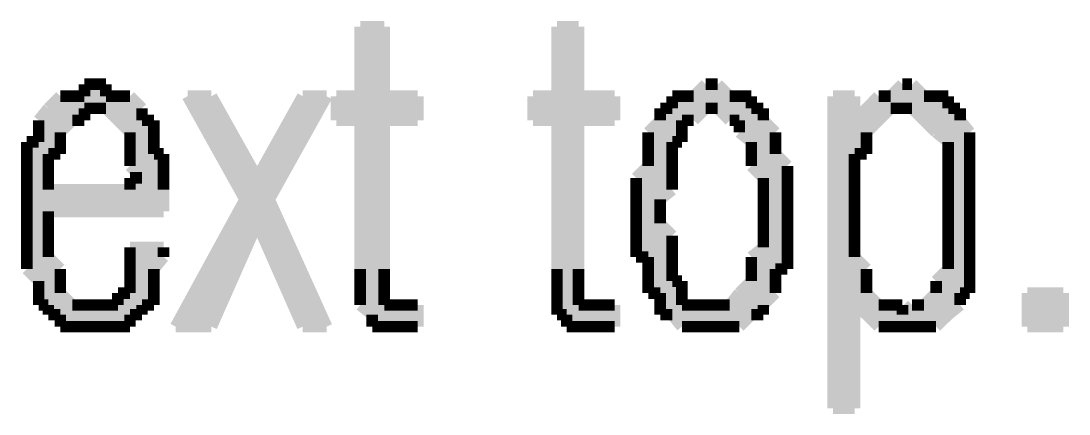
# Model space of a CAD drawing. Header units: millimetres. Extents: x 5 to 350, y 3 to 213.
# Drawn here: x 94.03 to 101.73, y 111.21 to 114.1 of the extents above; entities that cross this region are included whole.
import ezdxf

# ---------------------------------------------------------------- set-up
doc = ezdxf.new("R2010")
doc.units = ezdxf.units.MM
doc.layers.add('H', color=251, linetype='Continuous')
doc.layers.add('P', color=255, linetype='Continuous')

msp = doc.modelspace()

# ---------------------------------------------------------------- hatches: boundary and pattern name
at = {"layer": 'H', "linetype": 'Continuous'}
for points in [[(96.608, 111.936), (96.52, 112.007), (96.52, 113.365), (96.344, 113.365), (96.344, 113.542), (96.52, 113.542), (96.52, 114.053), (96.696, 114.053), (96.696, 113.542), (96.943, 113.542), (96.943, 113.365), (96.696, 113.365), (96.696, 112.007), (96.855, 112.007), (96.608, 111.936)], [(97.966, 111.936), (97.966, 113.365), (97.79, 113.365), (97.79, 113.542), (97.966, 113.542), (97.966, 114.053), (98.125, 114.053), (98.125, 113.542), (98.39, 113.542), (98.39, 113.365), (98.125, 113.365), (98.125, 112.007), (98.302, 112.007), (97.966, 111.936)], [(94.315, 111.848), (94.315, 111.936), (94.227, 111.936), (94.227, 112.007), (94.156, 112.007), (94.156, 112.183), (94.068, 112.272), (94.068, 113.206), (94.156, 113.206), (94.156, 113.365), (94.315, 113.542), (94.492, 113.542), (94.492, 113.63), (94.65, 113.63), (94.65, 113.542), (94.827, 113.542), (94.915, 113.453), (94.492, 113.453), (94.492, 113.365), (94.403, 113.365), (94.315, 113.277), (94.315, 113.118), (94.227, 113.118), (94.227, 112.854), (95.074, 112.854), (95.074, 112.695), (94.227, 112.695), (94.227, 112.36), (94.315, 112.272), (94.315, 112.095), (94.403, 112.007), (94.58, 112.007), (94.915, 111.936), (94.827, 111.936), (94.827, 111.848), (94.315, 111.848)], [(98.725, 111.936), (98.725, 112.095), (98.637, 112.095), (98.637, 112.36), (98.548, 112.36), (98.548, 112.942), (98.637, 113.03), (98.637, 113.277), (98.725, 113.365), (98.725, 113.453), (98.813, 113.453), (98.813, 113.542), (98.972, 113.542), (99.06, 113.63), (99.148, 113.63), (99.236, 113.542), (99.395, 113.542), (99.395, 113.453), (99.06, 113.453), (98.972, 113.365), (98.884, 113.365), (98.884, 113.206), (98.813, 113.206), (98.813, 112.854), (98.725, 112.783), (98.725, 112.607), (98.813, 112.518), (98.813, 112.183), (98.884, 112.183), (98.884, 112.007), (99.148, 112.007), (98.725, 111.936)], [(100.154, 113.365), (100.33, 113.542), (100.418, 113.542), (100.506, 113.63), (100.577, 113.63), (100.665, 113.542), (100.842, 113.542), (100.842, 113.453), (100.418, 113.453), (100.33, 113.365), (100.154, 113.365)], [(95.162, 111.848), (95.673, 112.783), (95.762, 112.942), (96.097, 113.542), (96.273, 113.542), (95.85, 112.783), (95.762, 112.607), (95.426, 111.848), (95.162, 111.848)], [(95.673, 112.783), (95.25, 113.542), (95.426, 113.542), (95.762, 112.942), (95.673, 112.783)], [(99.995, 111.248), (99.995, 113.542), (100.154, 113.542), (100.154, 113.365), (100.33, 113.365), (100.242, 113.277), (100.242, 113.118), (100.154, 113.118), (100.154, 112.36), (100.242, 112.272), (100.242, 112.095), (100.33, 112.007), (100.154, 112.007), (100.154, 111.248), (99.995, 111.248)], [(94.827, 112.854), (94.827, 112.942), (94.915, 112.942), (94.827, 113.03), (94.827, 113.277), (94.65, 113.453), (94.915, 113.453), (94.915, 113.365), (95.003, 113.365), (95.003, 113.118), (95.074, 113.118), (95.074, 112.854), (94.827, 112.854)], [(98.884, 111.848), (98.813, 111.936), (98.725, 111.936), (99.148, 112.007), (99.236, 112.007), (99.395, 112.183), (99.395, 112.36), (99.483, 112.43), (99.483, 112.942), (99.395, 113.03), (99.395, 113.206), (99.307, 113.277), (99.307, 113.365), (99.236, 113.365), (99.148, 113.453), (99.483, 113.453), (99.483, 113.365), (99.572, 113.277), (99.572, 113.118), (99.66, 113.03), (99.66, 112.272), (99.572, 112.272), (99.572, 112.095), (99.483, 112.007), (99.483, 111.936), (99.395, 111.936), (99.307, 111.848), (98.884, 111.848)], [(100.506, 111.936), (100.577, 112.007), (100.665, 112.007), (100.753, 112.095), (100.753, 112.183), (100.842, 112.272), (100.842, 113.206), (100.577, 113.453), (100.93, 113.453), (100.93, 113.365), (101, 113.277), (101, 112.095), (100.93, 112.095), (100.93, 112.007), (100.842, 111.936), (100.506, 111.936)], [(96.097, 111.848), (95.762, 112.607), (95.85, 112.783), (96.273, 111.848), (96.097, 111.848)], [(94.915, 111.936), (94.58, 112.007), (94.738, 112.007), (94.738, 112.095), (94.827, 112.095), (94.827, 112.43), (95.074, 112.43), (95.074, 112.36), (95.003, 112.272), (95.003, 112.007), (94.915, 112.007), (94.915, 111.936)], [(101.424, 111.848), (101.424, 112.095), (101.688, 112.095), (101.688, 111.848), (101.424, 111.848)], [(96.608, 111.848), (96.608, 111.936), (96.855, 112.007), (96.943, 112.007), (96.943, 111.848), (96.608, 111.848)], [(98.037, 111.848), (98.037, 111.936), (97.966, 111.936), (98.302, 112.007), (98.39, 112.007), (98.39, 111.848), (98.037, 111.848)], [(100.33, 111.848), (100.154, 112.007), (100.506, 112.007), (100.506, 111.936), (100.842, 111.936), (100.753, 111.848), (100.33, 111.848)]]:
    msp.add_hatch(color=256, dxfattribs=at).paths.add_polyline_path(points)

# ---------------------------------------------------------------- linework, layer by layer
at = {"layer": 'P', "const_width": 0.085}
for points in [[(96.696, 114.053), (96.52, 114.053)], [(96.52, 114.053), (96.52, 113.542)], [(96.696, 113.542), (96.696, 114.053)], [(98.125, 114.053), (97.966, 114.053)], [(97.966, 114.053), (97.966, 113.542)], [(98.125, 113.542), (98.125, 114.053)], [(94.58, 113.63), (94.492, 113.63)], [(94.492, 113.63), (94.492, 113.542)], [(94.65, 113.63), (94.58, 113.63)], [(94.65, 113.542), (94.65, 113.63)], [(99.06, 113.63), (98.972, 113.542)], [(99.148, 113.63), (99.06, 113.63)], [(99.236, 113.542), (99.148, 113.63)], [(99.148, 113.63), (99.148, 113.63)], [(100.506, 113.63), (100.418, 113.542)], [(100.577, 113.63), (100.506, 113.63)], [(100.665, 113.542), (100.577, 113.63)], [(94.315, 113.542), (94.227, 113.453)], [(94.403, 113.542), (94.315, 113.542)], [(94.492, 113.542), (94.403, 113.542)], [(94.738, 113.542), (94.65, 113.542)], [(94.827, 113.542), (94.738, 113.542)], [(94.915, 113.453), (94.827, 113.542)], [(95.426, 113.542), (95.25, 113.542)], [(95.25, 113.542), (95.673, 112.783)], [(95.762, 112.942), (95.426, 113.542)], [(96.097, 113.542), (95.762, 112.942)], [(95.85, 112.783), (96.273, 113.542)], [(96.273, 113.542), (96.097, 113.542)], [(96.52, 113.542), (96.344, 113.542)], [(96.344, 113.542), (96.344, 113.365)], [(96.943, 113.542), (96.696, 113.542)], [(96.943, 113.365), (96.943, 113.542)], [(97.966, 113.542), (97.79, 113.542)], [(97.79, 113.542), (97.79, 113.365)], [(98.39, 113.542), (98.125, 113.542)], [(98.39, 113.365), (98.39, 113.542)], [(98.884, 113.542), (98.813, 113.542)], [(98.813, 113.542), (98.813, 113.453)], [(98.972, 113.542), (98.884, 113.542)], [(99.307, 113.542), (99.236, 113.542)], [(99.395, 113.542), (99.307, 113.542)], [(99.395, 113.453), (99.395, 113.542)], [(100.154, 113.542), (99.995, 113.542)], [(99.995, 113.542), (99.995, 111.248)], [(100.154, 113.365), (100.154, 113.542)], [(100.33, 113.542), (100.242, 113.453)], [(100.418, 113.542), (100.33, 113.542)], [(100.753, 113.542), (100.665, 113.542)], [(100.842, 113.542), (100.753, 113.542)], [(100.842, 113.453), (100.842, 113.542)], [(94.227, 113.453), (94.156, 113.365)], [(94.492, 113.365), (94.492, 113.453)], [(94.492, 113.453), (94.58, 113.453)], [(94.915, 113.453), (94.58, 113.453)], [(94.58, 113.453), (94.65, 113.453)], [(94.58, 113.453), (94.915, 113.453)], [(94.65, 113.453), (94.738, 113.365)], [(94.915, 113.365), (94.915, 113.453)], [(98.813, 113.453), (98.725, 113.453)], [(98.725, 113.453), (98.725, 113.365)], [(98.972, 113.365), (99.06, 113.453)], [(99.06, 113.453), (99.148, 113.453)], [(99.483, 113.453), (99.148, 113.453)], [(99.148, 113.453), (99.236, 113.365)], [(99.148, 113.453), (99.483, 113.453)], [(99.483, 113.453), (99.395, 113.453)], [(99.483, 113.365), (99.483, 113.453)], [(100.242, 113.453), (100.154, 113.365)], [(100.33, 113.365), (100.418, 113.453)], [(100.418, 113.453), (100.506, 113.453)], [(100.842, 113.453), (100.506, 113.453)], [(100.506, 113.453), (100.577, 113.453)], [(100.506, 113.453), (100.842, 113.453)], [(100.577, 113.453), (100.665, 113.365)], [(100.93, 113.453), (100.842, 113.453)], [(100.93, 113.365), (100.93, 113.453)], [(94.156, 113.365), (94.156, 113.277)], [(94.315, 113.277), (94.403, 113.365)], [(94.403, 113.365), (94.492, 113.365)], [(94.738, 113.365), (94.827, 113.277)], [(95.003, 113.365), (94.915, 113.365)], [(94.915, 113.365), (94.915, 113.365)], [(95.003, 113.277), (95.003, 113.365)], [(96.344, 113.365), (96.52, 113.365)], [(96.52, 113.365), (96.52, 112.272)], [(96.696, 112.272), (96.696, 113.365)], [(96.696, 113.365), (96.943, 113.365)], [(97.79, 113.365), (97.966, 113.365)], [(97.966, 113.365), (97.966, 112.272)], [(98.125, 112.272), (98.125, 113.365)], [(98.125, 113.365), (98.39, 113.365)], [(98.725, 113.365), (98.637, 113.277)], [(98.884, 113.277), (98.884, 113.365)], [(98.884, 113.365), (98.972, 113.365)], [(99.236, 113.365), (99.307, 113.365)], [(99.307, 113.365), (99.307, 113.277)], [(99.572, 113.277), (99.483, 113.365)], [(99.483, 113.365), (99.483, 113.365)], [(100.33, 113.365), (100.154, 113.365)], [(100.154, 113.365), (100.33, 113.365)], [(100.242, 113.277), (100.33, 113.365)], [(100.665, 113.365), (100.753, 113.277)], [(101, 113.277), (100.93, 113.365)], [(94.156, 113.277), (94.156, 113.206)], [(94.315, 113.206), (94.315, 113.277)], [(94.827, 113.277), (94.827, 113.206)], [(95.003, 113.206), (95.003, 113.277)], [(98.637, 113.277), (98.637, 113.206)], [(98.884, 113.206), (98.884, 113.277)], [(99.307, 113.277), (99.395, 113.206)], [(99.572, 113.206), (99.572, 113.277)], [(100.242, 113.206), (100.242, 113.277)], [(100.753, 113.277), (100.842, 113.206)], [(101, 113.206), (101, 113.277)], [(94.156, 113.206), (94.068, 113.206)], [(94.068, 113.206), (94.068, 113.118)], [(94.315, 113.118), (94.315, 113.206)], [(94.827, 113.206), (94.827, 113.118)], [(95.003, 113.118), (95.003, 113.206)], [(98.637, 113.206), (98.637, 113.118)], [(98.813, 113.118), (98.813, 113.206)], [(98.813, 113.206), (98.884, 113.206)], [(99.395, 113.206), (99.395, 113.118)], [(99.572, 113.118), (99.572, 113.206)], [(100.242, 113.118), (100.242, 113.206)], [(100.842, 113.206), (100.842, 113.118)], [(101, 113.118), (101, 113.206)], [(94.068, 113.118), (94.068, 113.03)], [(94.227, 113.03), (94.227, 113.118)], [(94.227, 113.118), (94.315, 113.118)], [(94.827, 113.118), (94.827, 113.03)], [(95.074, 113.118), (95.003, 113.118)], [(95.074, 113.03), (95.074, 113.118)], [(98.637, 113.118), (98.637, 113.03)], [(98.813, 113.03), (98.813, 113.118)], [(99.395, 113.118), (99.395, 113.03)], [(99.66, 113.03), (99.572, 113.118)], [(100.154, 113.03), (100.154, 113.118)], [(100.154, 113.118), (100.242, 113.118)], [(100.842, 113.118), (100.842, 113.03)], [(101, 113.03), (101, 113.118)], [(94.068, 113.03), (94.068, 112.942)], [(94.227, 112.942), (94.227, 113.03)], [(94.827, 113.03), (94.915, 112.942)], [(95.074, 112.942), (95.074, 113.03)], [(98.637, 113.03), (98.548, 112.942)], [(98.813, 112.942), (98.813, 113.03)], [(99.395, 113.03), (99.483, 112.942)], [(99.66, 112.942), (99.66, 113.03)], [(100.154, 112.942), (100.154, 113.03)], [(100.842, 113.03), (100.842, 112.942)], [(101, 112.942), (101, 113.03)], [(94.068, 112.942), (94.068, 112.854)], [(94.227, 112.854), (94.227, 112.942)], [(94.915, 112.942), (94.827, 112.942)], [(94.827, 112.942), (94.827, 112.854)], [(95.074, 112.854), (95.074, 112.942)], [(95.762, 112.942), (95.673, 112.783)], [(95.673, 112.783), (95.762, 112.942)], [(98.548, 112.942), (98.548, 112.854)], [(98.813, 112.854), (98.813, 112.942)], [(99.483, 112.942), (99.483, 112.854)], [(99.66, 112.854), (99.66, 112.942)], [(100.154, 112.854), (100.154, 112.942)], [(100.842, 112.942), (100.842, 112.854)], [(101, 112.854), (101, 112.942)], [(94.068, 112.854), (94.068, 112.783)], [(94.827, 112.854), (94.227, 112.854)], [(94.227, 112.854), (95.074, 112.854)], [(95.074, 112.854), (94.227, 112.854)], [(95.074, 112.695), (95.074, 112.854)], [(98.548, 112.854), (98.548, 112.783)], [(98.725, 112.783), (98.813, 112.854)], [(99.483, 112.854), (99.483, 112.783)], [(99.66, 112.783), (99.66, 112.854)], [(100.154, 112.783), (100.154, 112.854)], [(100.842, 112.854), (100.842, 112.783)], [(101, 112.783), (101, 112.854)], [(94.068, 112.783), (94.068, 112.695)], [(95.673, 112.783), (95.162, 111.848)], [(95.85, 112.783), (95.762, 112.607)], [(95.762, 112.607), (95.85, 112.783)], [(96.273, 111.848), (95.85, 112.783)], [(98.548, 112.783), (98.548, 112.695)], [(98.725, 112.695), (98.725, 112.783)], [(99.483, 112.783), (99.483, 112.695)], [(99.66, 112.695), (99.66, 112.783)], [(100.154, 112.695), (100.154, 112.783)], [(100.842, 112.783), (100.842, 112.695)], [(101, 112.695), (101, 112.783)], [(94.068, 112.695), (94.068, 112.607)], [(94.227, 112.607), (94.227, 112.695)], [(94.227, 112.695), (95.074, 112.695)], [(98.548, 112.695), (98.548, 112.607)], [(98.725, 112.607), (98.725, 112.695)], [(99.483, 112.695), (99.483, 112.607)], [(99.66, 112.607), (99.66, 112.695)], [(100.154, 112.607), (100.154, 112.695)], [(100.842, 112.695), (100.842, 112.607)], [(101, 112.607), (101, 112.695)], [(94.068, 112.607), (94.068, 112.518)], [(94.227, 112.518), (94.227, 112.607)], [(95.426, 111.848), (95.762, 112.607)], [(95.762, 112.607), (96.097, 111.848)], [(98.548, 112.607), (98.548, 112.518)], [(98.813, 112.518), (98.725, 112.607)], [(99.483, 112.607), (99.483, 112.518)], [(99.66, 112.518), (99.66, 112.607)], [(100.154, 112.518), (100.154, 112.607)], [(100.842, 112.607), (100.842, 112.518)], [(101, 112.518), (101, 112.607)], [(94.068, 112.518), (94.068, 112.43)], [(94.227, 112.43), (94.227, 112.518)], [(98.548, 112.518), (98.548, 112.43)], [(98.813, 112.43), (98.813, 112.518)], [(99.483, 112.518), (99.483, 112.43)], [(99.66, 112.43), (99.66, 112.518)], [(100.154, 112.43), (100.154, 112.518)], [(100.842, 112.518), (100.842, 112.43)], [(101, 112.43), (101, 112.518)], [(94.068, 112.43), (94.068, 112.36)], [(94.227, 112.36), (94.227, 112.43)], [(95.074, 112.43), (94.827, 112.43)], [(94.827, 112.43), (94.827, 112.36)], [(95.074, 112.36), (95.074, 112.43)], [(98.548, 112.43), (98.548, 112.36)], [(98.813, 112.36), (98.813, 112.43)], [(99.483, 112.43), (99.395, 112.36)], [(99.66, 112.36), (99.66, 112.43)], [(100.154, 112.36), (100.154, 112.43)], [(100.842, 112.43), (100.842, 112.36)], [(101, 112.36), (101, 112.43)], [(94.068, 112.36), (94.068, 112.272)], [(94.315, 112.272), (94.227, 112.36)], [(94.827, 112.36), (94.827, 112.272)], [(95.003, 112.272), (95.074, 112.36)], [(98.548, 112.36), (98.637, 112.36)], [(98.637, 112.36), (98.637, 112.272)], [(98.813, 112.272), (98.813, 112.36)], [(99.395, 112.36), (99.395, 112.272)], [(99.66, 112.272), (99.66, 112.36)], [(100.242, 112.272), (100.154, 112.36)], [(100.842, 112.36), (100.842, 112.272)], [(101, 112.272), (101, 112.36)], [(94.068, 112.272), (94.156, 112.183)], [(94.315, 112.183), (94.315, 112.272)], [(94.827, 112.272), (94.827, 112.183)], [(95.003, 112.183), (95.003, 112.272)], [(96.52, 112.272), (96.52, 112.183)], [(96.696, 112.183), (96.696, 112.272)], [(97.966, 112.272), (97.966, 112.183)], [(98.125, 112.183), (98.125, 112.272)], [(98.637, 112.272), (98.637, 112.183)], [(98.813, 112.183), (98.813, 112.272)], [(99.395, 112.272), (99.395, 112.183)], [(99.572, 112.183), (99.572, 112.272)], [(99.572, 112.272), (99.66, 112.272)], [(100.242, 112.183), (100.242, 112.272)], [(100.842, 112.272), (100.753, 112.183)], [(101, 112.183), (101, 112.272)], [(94.156, 112.183), (94.156, 112.095)], [(94.315, 112.095), (94.315, 112.183)], [(94.827, 112.183), (94.827, 112.095)], [(95.003, 112.095), (95.003, 112.183)], [(96.52, 112.183), (96.52, 112.095)], [(96.696, 112.095), (96.696, 112.183)], [(97.966, 112.183), (97.966, 112.095)], [(98.125, 112.095), (98.125, 112.183)], [(98.637, 112.183), (98.637, 112.095)], [(98.884, 112.183), (98.813, 112.183)], [(98.884, 112.095), (98.884, 112.183)], [(99.395, 112.183), (99.307, 112.095)], [(99.572, 112.095), (99.572, 112.183)], [(100.242, 112.095), (100.242, 112.183)], [(100.753, 112.183), (100.753, 112.095)], [(101, 112.095), (101, 112.183)], [(94.156, 112.095), (94.156, 112.007)], [(94.403, 112.007), (94.315, 112.095)], [(94.827, 112.095), (94.738, 112.095)], [(94.738, 112.095), (94.738, 112.007)], [(95.003, 112.007), (95.003, 112.095)], [(96.52, 112.095), (96.52, 112.007)], [(96.696, 112.007), (96.696, 112.095)], [(97.966, 112.095), (97.966, 112.007)], [(98.125, 112.007), (98.125, 112.095)], [(98.637, 112.095), (98.725, 112.095)], [(98.725, 112.095), (98.725, 112.007)], [(98.884, 112.007), (98.884, 112.095)], [(99.307, 112.095), (99.236, 112.007)], [(99.483, 112.007), (99.572, 112.095)], [(100.33, 112.007), (100.242, 112.095)], [(100.753, 112.095), (100.665, 112.007)], [(100.93, 112.007), (100.93, 112.095)], [(100.93, 112.095), (101, 112.095)], [(101.424, 111.848), (101.424, 112.095)], [(101.424, 112.095), (101.688, 112.095)], [(101.688, 112.095), (101.688, 111.848)], [(94.156, 112.007), (94.227, 112.007)], [(94.227, 112.007), (94.227, 111.936)], [(94.492, 112.007), (94.403, 112.007)], [(94.58, 112.007), (94.492, 112.007)], [(94.65, 112.007), (94.58, 112.007)], [(94.58, 112.007), (94.915, 111.936)], [(94.915, 111.936), (94.58, 112.007)], [(94.738, 112.007), (94.65, 112.007)], [(94.915, 111.936), (94.915, 112.007)], [(94.915, 112.007), (95.003, 112.007)], [(96.52, 112.007), (96.608, 111.936)], [(96.855, 112.007), (96.608, 111.936)], [(96.608, 111.936), (96.855, 112.007)], [(96.767, 112.007), (96.696, 112.007)], [(96.855, 112.007), (96.767, 112.007)], [(96.943, 112.007), (96.855, 112.007)], [(96.943, 111.848), (96.943, 112.007)], [(98.302, 112.007), (97.966, 111.936)], [(97.966, 112.007), (97.966, 111.936)], [(97.966, 111.936), (98.302, 112.007)], [(98.213, 112.007), (98.125, 112.007)], [(98.302, 112.007), (98.213, 112.007)], [(98.39, 112.007), (98.302, 112.007)], [(98.39, 111.848), (98.39, 112.007)], [(99.148, 112.007), (98.725, 111.936)], [(98.725, 112.007), (98.725, 111.936)], [(98.725, 111.936), (99.148, 112.007)], [(98.972, 112.007), (98.884, 112.007)], [(99.06, 112.007), (98.972, 112.007)], [(99.148, 112.007), (99.06, 112.007)], [(99.236, 112.007), (99.148, 112.007)], [(99.483, 111.936), (99.483, 112.007)], [(100.33, 112.007), (100.154, 112.007)], [(100.154, 112.007), (100.242, 111.936)], [(100.154, 111.248), (100.154, 112.007)], [(100.154, 112.007), (100.33, 112.007)], [(100.418, 112.007), (100.33, 112.007)], [(100.33, 112.007), (100.33, 112.007)], [(100.506, 112.007), (100.418, 112.007)], [(100.506, 111.936), (100.506, 112.007)], [(100.577, 112.007), (100.506, 111.936)], [(100.665, 112.007), (100.577, 112.007)], [(100.842, 111.936), (100.93, 112.007)], [(94.227, 111.936), (94.315, 111.936)], [(94.315, 111.936), (94.315, 111.848)], [(94.827, 111.848), (94.827, 111.936)], [(94.827, 111.936), (94.915, 111.936)], [(96.608, 111.936), (96.608, 111.848)], [(97.966, 111.936), (98.037, 111.936)], [(98.037, 111.936), (98.037, 111.848)], [(98.725, 111.936), (98.813, 111.936)], [(98.813, 111.936), (98.884, 111.848)], [(99.307, 111.848), (99.395, 111.936)], [(99.395, 111.936), (99.483, 111.936)], [(100.242, 111.936), (100.33, 111.848)], [(100.842, 111.936), (100.506, 111.936)], [(100.506, 111.936), (100.842, 111.936)], [(100.753, 111.848), (100.842, 111.936)], [(94.315, 111.848), (94.403, 111.848)], [(94.403, 111.848), (94.492, 111.848)], [(94.492, 111.848), (94.58, 111.848)], [(94.58, 111.848), (94.65, 111.848)], [(94.65, 111.848), (94.738, 111.848)], [(94.738, 111.848), (94.827, 111.848)], [(95.162, 111.848), (95.426, 111.848)], [(96.097, 111.848), (96.273, 111.848)], [(96.608, 111.848), (96.696, 111.848)], [(96.696, 111.848), (96.767, 111.848)], [(96.767, 111.848), (96.855, 111.848)], [(96.855, 111.848), (96.943, 111.848)], [(98.037, 111.848), (98.125, 111.848)], [(98.125, 111.848), (98.213, 111.848)], [(98.213, 111.848), (98.302, 111.848)], [(98.302, 111.848), (98.39, 111.848)], [(98.884, 111.848), (98.972, 111.848)], [(98.972, 111.848), (99.06, 111.848)], [(99.06, 111.848), (99.148, 111.848)], [(99.148, 111.848), (99.236, 111.848)], [(99.236, 111.848), (99.307, 111.848)], [(100.33, 111.848), (100.418, 111.848)], [(100.418, 111.848), (100.506, 111.848)], [(100.506, 111.848), (100.577, 111.848)], [(100.577, 111.848), (100.665, 111.848)], [(100.665, 111.848), (100.753, 111.848)], [(101.688, 111.848), (101.424, 111.848)], [(101.424, 111.848), (101.424, 111.848)], [(99.995, 111.248), (100.154, 111.248)]]:
    msp.add_lwpolyline(points, dxfattribs=at)

doc.saveas('drawing.dxf')
